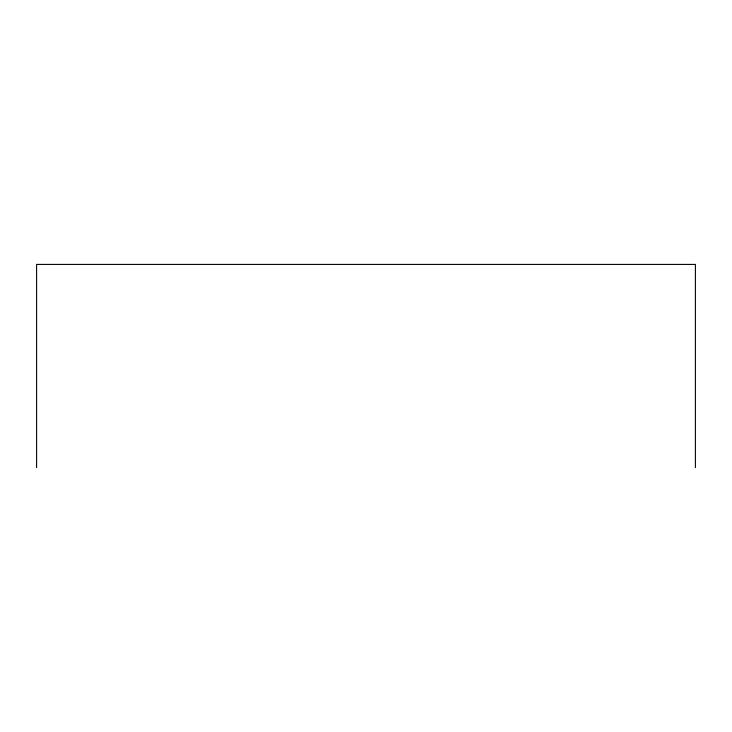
<?xml version="1.0" encoding="UTF-8"?>
<svg xmlns="http://www.w3.org/2000/svg" width="732" height="732" viewBox="0 0 732 732"><rect width="100%" height="100%" fill="white"/><g stroke="black" fill="none" stroke-linecap="round" stroke-linejoin="round"><path stroke-width="1.1" d="M695.4 467.583L695.4 264.417L36.6 264.417L36.6 467.583"/></g></svg>
